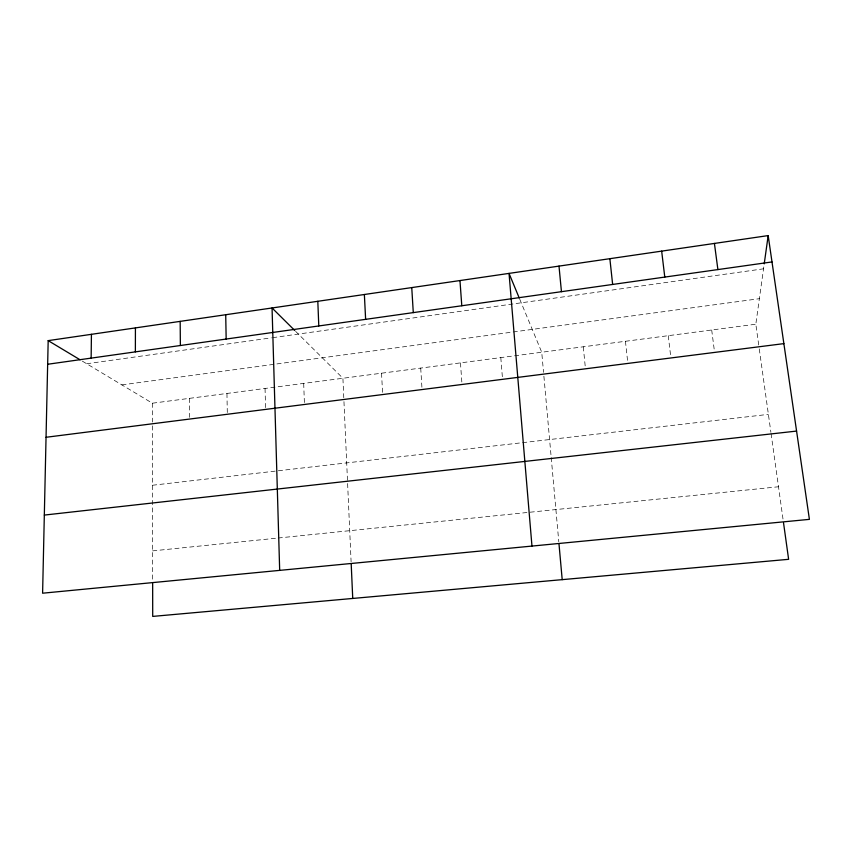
<?xml version="1.0" encoding="UTF-8"?>
<svg xmlns="http://www.w3.org/2000/svg" width="852" height="852" viewBox="0 0 852 852"><rect width="100%" height="100%" fill="white"/><g stroke="black" fill="none" stroke-linecap="round" stroke-linejoin="round"><path stroke-width="0.64" stroke-dasharray="4.26 3.19" d="M758.717 344.985L755.82 324.218L764.052 265.11M86.691 363.761L271.362 337.85M272.64 337.669L763.541 268.817M121.879 384.891L759.377 298.69M82.303 361.12L152.37 403.209L755.82 324.218M152.508 485.246L768.397 414.37M152.604 550.882L276.847 538.155M278.135 538.017L778.494 486.769M295.633 331.353L342.919 378.267L343.782 397.703M519.763 299.244L541.734 352.238L543.544 372.367M759.26 348.883L770.9 432.326M771.081 433.604L783.158 520.178M711.697 329.99L714.359 350.63M668.245 335.677L670.684 356.189M625.443 341.279L627.668 361.663M583.279 346.807L585.292 367.052M543.895 376.243L551.095 456.278M551.212 457.567L558.795 541.765M500.806 357.595L502.414 377.596M460.463 362.877L461.88 382.676M420.718 368.085L421.942 387.756M381.536 373.208L382.58 392.772M343.963 401.643L351.099 561.734M303.695 383.4L304.388 402.719M265.047 388.459L265.558 407.661M226.951 393.443L227.292 412.528M189.389 398.363L189.581 417.331M152.37 403.209L152.401 422.06M152.412 425.883L152.657 580.808"/><path stroke-width="1.28" d="M135.372 351.865L135.425 327.903M91.143 358.117L91.43 334.314M48.181 340.63L42.6 593.205L809.4 519.358L768.174 235.589L48.181 340.63L80.109 359.8M764.223 263.875L768.174 235.589M47.659 364.262L771.997 261.937M46.051 437.278L783.872 343.622M44.325 515.077L796.577 431.08M294.728 330.459L272.054 307.966L279.68 570.371M519.262 298.062L509.038 273.396L531.967 546.079M783.52 522.755L788.622 559.317L152.71 616.411L152.657 583.418M714.423 243.427L717.895 269.583M661.663 251.127L664.784 277.081M609.862 258.678L612.641 284.451M558.997 266.101L561.447 291.682M559.029 544.343L562.203 579.648M459.963 280.553L461.795 305.762M411.75 287.582L413.284 312.609M364.368 294.494L365.625 319.34M351.216 564.322L352.739 598.455M317.817 301.288L318.786 325.954M225.716 314.729L226.163 339.043M180.177 321.364L180.368 345.507"/></g></svg>
